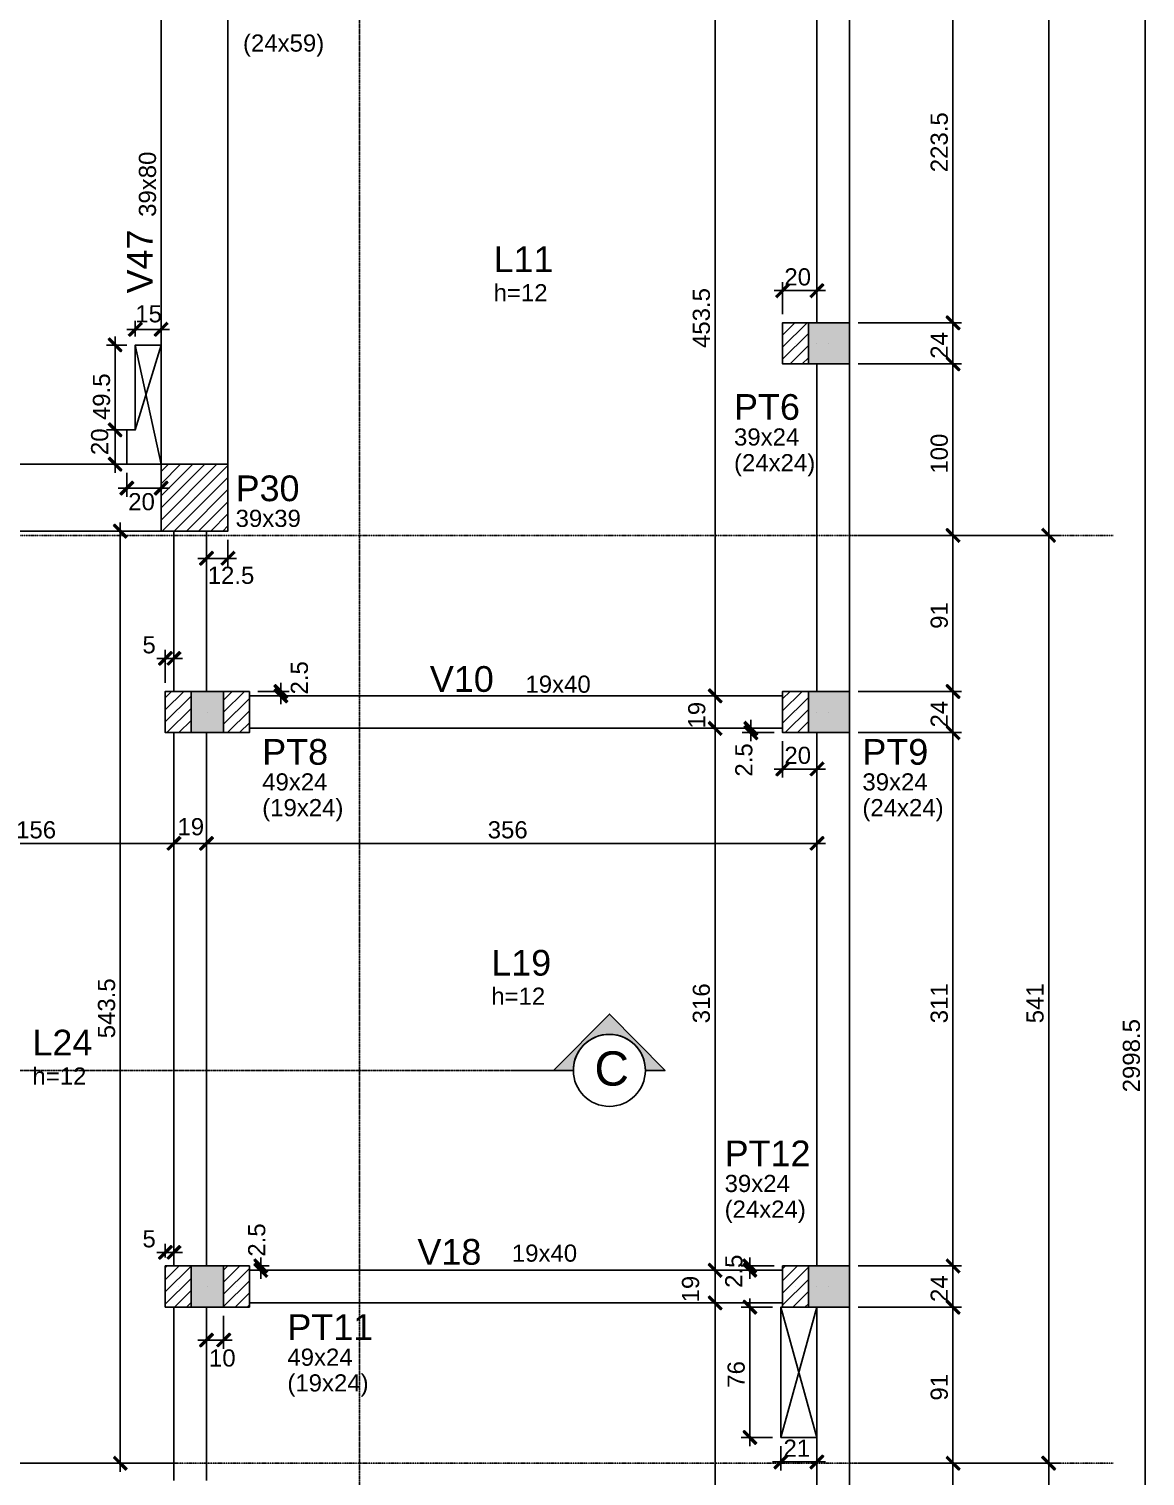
# Model space of a CAD drawing. Extents: x -1789 to 4156, y -3064 to 1391.
# Drawn here: x 669 to 1320, y -839 to 5 of the extents above; entities that cross this region are included whole.
import ezdxf

# ---------------------------------------------------------------- set-up
doc = ezdxf.new("R2010")
doc.units = 0
doc.linetypes.add('ESTILO_TQS_0003', pattern=[0.92, 0.3, -0.15, 0.02, -0.15, 0.3])
doc.linetypes.add('ESTILO_TQS_0004', pattern=[1.09, 0.3, -0.15, 0.02, -0.15, 0.02, -0.15, 0.3])
for name, color, linetype in [('1', 1, 'CONTINUOUS'), ('2', 2, 'CONTINUOUS'), ('3', 3, 'CONTINUOUS'), ('37', 8, 'CONTINUOUS'), ('4', 4, 'CONTINUOUS'), ('5', 5, 'CONTINUOUS'), ('8', 8, 'CONTINUOUS')]:
    doc.layers.add(name, color=color, linetype=linetype)
doc.styles.add('TQS_ARIAL', font='arial.ttf')

msp = doc.modelspace()

# ---------------------------------------------------------------- linework, layer by layer
at = {"layer": '1', "linetype": 'Continuous'}
for p, q in [((1264.17045, -295.2196), (1264.17045, 918.2804)), ((1320.33215, -2090.2197), (1320.33215, 918.2804)), ((1069.5608, 74.7805), (1069.5608, -388.7196)), ((1208.2869, 62.2805), (1208.2869, -171.2195)), ((1109.0036, -161.2195), (1109.0036, -142.48)), ((1129.0036, -161.2195), (1129.0036, -142.48)), ((1134.0036, -147.48), (1104.0036, -147.48)), ((731.5036, -174.217), (731.5036, -165.1282)), ((746.5036, -175.2195), (746.5036, -165.1282)), ((1153.0036, -166.2195), (1213.2869, -166.2195)), ((1153.0036, -166.2195), (1213.2869, -166.2195)), ((1208.2869, -161.2195), (1208.2869, -195.2195)), ((719.74135, -233.7196), (719.74135, -174.217)), ((726.5036, -170.1282), (751.5036, -170.1282)), ((726.5036, -179.217), (714.74135, -179.217)), ((731.5036, -228.7196), (746.5036, -179.217)), ((731.5036, -179.217), (746.5036, -248.7196)), ((1116.5036, -178.2195), (1116.5036, -178.2195)), ((1128.5036, -178.2195), (1128.5036, -178.2195)), ((1136.0036, -178.2195), (1136.0036, -178.2195)), ((1208.2869, -185.2195), (1208.2869, -295.2196)), ((1153.0036, -190.2195), (1213.2869, -190.2195)), ((1153.0036, -190.2195), (1213.2869, -190.2195)), ((719.74135, -253.7196), (719.74135, -223.7196)), ((721.5036, -228.7196), (714.74135, -228.7196)), ((726.5036, -228.7196), (714.74135, -228.7196)), ((721.5036, -248.7196), (714.74135, -248.7196)), ((726.5036, -253.7196), (726.5036, -267.73835)), ((746.5036, -253.7196), (746.5036, -267.73835)), ((721.5036, -262.73835), (751.5036, -262.73835)), ((766.0036, -268.2196), (766.0036, -268.2196)), ((722.7019, -282.7196), (722.7019, -836.2197)), ((1208.2869, -285.2196), (1208.2869, -386.2195)), ((1264.17045, -836.2196), (1264.17045, -285.2196)), ((708.66125, -287.7196), (727.7019, -287.7196)), ((773.0036, -292.7196), (773.0036, -308.6359)), ((785.5036, -292.7196), (785.5036, -308.6359)), ((1153.0036, -290.2196), (1213.2869, -290.2196)), ((1153.0036, -290.2196), (1213.2869, -290.2196)), ((1153.0036, -290.2196), (1269.17045, -290.2196)), ((1210.74525, -290.2196), (1269.17045, -290.2196)), ((768.0036, -303.6359), (790.5036, -303.6359)), ((744.0036, -361.9949), (759.0036, -361.9949)), ((749.0036, -376.2195), (749.0036, -356.9949)), ((754.0036, -376.2195), (754.0036, -356.9949)), ((816.30055, -376.2195), (816.30055, -388.7196)), ((1069.5608, -378.7196), (1069.5608, -407.7196)), ((1208.2869, -376.2195), (1208.2869, -410.2195)), ((803.0036, -381.2195), (821.30055, -381.2195)), ((803.0036, -383.7196), (821.30055, -383.7196)), ((1153.0036, -381.2195), (1213.2869, -381.2195)), ((1153.0036, -381.2195), (1213.2869, -381.2195)), ((756.5036, -393.2195), (756.5036, -393.2195)), ((773.5036, -393.2195), (773.5036, -393.2195)), ((773.5036, -393.2195), (773.5036, -393.2195)), ((773.5036, -393.2195), (773.5036, -393.2195)), ((790.5036, -393.2195), (790.5036, -393.2195)), ((1116.5036, -393.2195), (1116.5036, -393.2195)), ((1128.5036, -393.2195), (1128.5036, -393.2195)), ((1136.0036, -393.2195), (1136.0036, -393.2195)), ((1069.5608, -397.7196), (1069.5608, -723.7196)), ((1104.0036, -402.7196), (1085.38475, -402.7196)), ((1090.38475, -397.7196), (1090.38475, -410.2195)), ((1208.2869, -400.2195), (1208.2869, -721.2195)), ((1104.0036, -405.2195), (1085.38475, -405.2195)), ((1109.0036, -410.2195), (1109.0036, -431.4675)), ((1129.0036, -410.2195), (1129.0036, -431.4675)), ((1153.0036, -405.2195), (1213.2869, -405.2195)), ((1153.0036, -405.2195), (1213.2869, -405.2195)), ((1104.0036, -426.4675), (1134.0036, -426.4675)), ((593.0036, -469.88065), (759.0036, -469.88065)), ((749.0036, -469.88065), (778.0036, -469.88065)), ((754.0036, -470.47295), (754.0036, -464.88065)), ((754.0036, -468.2804), (754.0036, -464.88065)), ((768.0036, -469.88065), (1134.0036, -469.88065)), ((773.0036, -467.3836), (773.0036, -464.88065)), ((773.0036, -469.16425), (773.0036, -464.88065)), ((1129.0036, -470.72015), (1129.0036, -464.88065)), ((744.0036, -708.3714), (759.0036, -708.3714)), ((749.0036, -711.2195), (749.0036, -703.3714)), ((754.0036, -711.2195), (754.0036, -703.3714)), ((803.0036, -716.2195), (809.62175, -716.2195)), ((804.62175, -711.2195), (804.62175, -723.7196)), ((1069.5608, -713.7196), (1069.5608, -742.7196)), ((1104.0036, -716.2195), (1084.8656, -716.2195)), ((1089.8656, -723.7196), (1089.8656, -711.2195)), ((1153.0036, -716.2195), (1213.2869, -716.2195)), ((1153.0036, -716.2195), (1213.2869, -716.2195)), ((1208.2869, -711.2195), (1208.2869, -745.2195)), ((803.0036, -718.7196), (809.62175, -718.7196)), ((1104.0036, -718.7196), (1084.8656, -718.7196)), ((756.5036, -728.2195), (756.5036, -728.2195)), ((773.5036, -728.2195), (773.5036, -728.2195)), ((773.5036, -728.2195), (773.5036, -728.2195)), ((773.5036, -728.2195), (773.5036, -728.2195)), ((790.5036, -728.2195), (790.5036, -728.2195)), ((1069.5608, -732.7196), (1069.5608, -1496.2196)), ((1116.5036, -728.2195), (1116.5036, -728.2195)), ((1128.5036, -728.2195), (1128.5036, -728.2195)), ((1136.0036, -728.2195), (1136.0036, -728.2195)), ((1103.0036, -740.2195), (1084.8656, -740.2195)), ((1089.8656, -735.2195), (1089.8656, -821.2195)), ((1129.0036, -740.2195), (1108.0036, -816.2195)), ((1108.0036, -740.2195), (1129.0036, -816.2195)), ((1153.0036, -740.2195), (1213.2869, -740.2195)), ((1153.0036, -740.2195), (1213.2869, -740.2195)), ((1208.2869, -735.2195), (1208.2869, -836.2196)), ((773.0036, -745.2195), (773.0036, -764.4557)), ((783.0036, -745.2195), (783.0036, -764.4557)), ((768.0036, -759.4557), (788.0036, -759.4557)), ((1103.0036, -816.2195), (1084.8656, -816.2195)), ((1108.0036, -821.2195), (1108.0036, -835.46245)), ((1129.0036, -821.2195), (1129.0036, -835.46245)), ((1208.2869, -826.2196), (1208.2869, -936.2195)), ((1264.17045, -2090.2197), (1264.17045, -826.2196)), ((681.0036, -831.2197), (727.7019, -831.2197)), ((1134.0036, -830.46245), (1103.0036, -830.46245)), ((1153.0036, -831.2196), (1213.2869, -831.2196)), ((1153.0036, -831.2196), (1213.2869, -831.2196)), ((1153.0036, -831.2196), (1269.17045, -831.2196)), ((1153.0036, -831.2196), (1269.17045, -831.2196))]:
    msp.add_line(p, q, dxfattribs=at)
for points in [[(1112.09775, -143.50195), (1104.95245, -150.64725), (1105.83635, -151.5311), (1112.98165, -144.38585), (1112.09775, -143.50195)], [(1132.09775, -143.50195), (1124.95245, -150.64725), (1125.83635, -151.5311), (1132.98165, -144.38585), (1132.09775, -143.50195)], [(728.40945, -174.1062), (735.55475, -166.96095), (734.67085, -166.07705), (727.52555, -173.2223), (728.40945, -174.1062)], [(743.40945, -174.1062), (750.55475, -166.96095), (749.67085, -166.07705), (742.52555, -173.2223), (743.40945, -174.1062)], [(1204.30885, -163.1254), (1211.45415, -170.27065), (1212.338, -169.38675), (1205.19275, -162.2415), (1204.30885, -163.1254)], [(1204.30885, -163.1254), (1211.45415, -170.27065), (1212.338, -169.38675), (1205.19275, -162.2415), (1204.30885, -163.1254)], [(723.7194, -182.31115), (716.5741, -175.1659), (715.69025, -176.0498), (722.8355, -183.19505), (723.7194, -182.31115)], [(1204.30885, -187.1254), (1211.45415, -194.27065), (1212.338, -193.38675), (1205.19275, -186.2415), (1204.30885, -187.1254)], [(1204.30885, -187.1254), (1211.45415, -194.27065), (1212.338, -193.38675), (1205.19275, -186.2415), (1204.30885, -187.1254)], [(723.7194, -231.81375), (716.5741, -224.66845), (715.69025, -225.55235), (722.8355, -232.69765), (723.7194, -231.81375)], [(723.7194, -231.81375), (716.5741, -224.66845), (715.69025, -225.55235), (722.8355, -232.69765), (723.7194, -231.81375)], [(723.7194, -251.81375), (716.5741, -244.66845), (715.69025, -245.55235), (722.8355, -252.69765), (723.7194, -251.81375)], [(723.40945, -266.71635), (730.55475, -259.5711), (729.67085, -258.6872), (722.52555, -265.8325), (723.40945, -266.71635)], [(743.40945, -266.71635), (750.55475, -259.5711), (749.67085, -258.6872), (742.52555, -265.8325), (743.40945, -266.71635)], [(718.72385, -284.62545), (725.86915, -291.77075), (726.753, -290.88685), (719.60775, -283.74155), (718.72385, -284.62545)], [(1204.30885, -287.12545), (1211.45415, -294.27075), (1212.338, -293.38685), (1205.19275, -286.24155), (1204.30885, -287.12545)], [(1204.30885, -287.12545), (1211.45415, -294.27075), (1212.338, -293.38685), (1205.19275, -286.24155), (1204.30885, -287.12545)], [(1268.1485, -293.31375), (1261.0032, -286.16845), (1260.1193, -287.05235), (1267.2646, -294.19765), (1268.1485, -293.31375)], [(1268.1485, -293.31375), (1261.0032, -286.16845), (1260.1193, -287.05235), (1267.2646, -294.19765), (1268.1485, -293.31375)], [(769.90945, -307.61395), (777.05475, -300.46865), (776.17085, -299.5848), (769.02555, -306.73005), (769.90945, -307.61395)], [(782.40945, -307.61395), (789.55475, -300.46865), (788.67085, -299.5848), (781.52555, -306.73005), (782.40945, -307.61395)], [(745.90945, -365.97295), (753.05475, -358.82765), (752.17085, -357.9438), (745.02555, -365.08905), (745.90945, -365.97295)], [(750.90945, -365.97295), (758.05475, -358.82765), (757.17085, -357.9438), (750.02555, -365.08905), (750.90945, -365.97295)], [(812.32255, -378.1254), (819.4678, -385.27065), (820.3517, -384.38675), (813.2064, -377.2415), (812.32255, -378.1254)], [(1204.30885, -378.1254), (1211.45415, -385.27065), (1212.338, -384.38675), (1205.19275, -377.2415), (1204.30885, -378.1254)], [(1204.30885, -378.1254), (1211.45415, -385.27065), (1212.338, -384.38675), (1205.19275, -377.2415), (1204.30885, -378.1254)], [(812.32255, -380.62545), (819.4678, -387.77075), (820.3517, -386.88685), (813.2064, -379.74155), (812.32255, -380.62545)], [(1065.58275, -380.62545), (1072.72805, -387.77075), (1073.61195, -386.88685), (1066.46665, -379.74155), (1065.58275, -380.62545)], [(1065.58275, -380.62545), (1072.72805, -387.77075), (1073.61195, -386.88685), (1066.46665, -379.74155), (1065.58275, -380.62545)], [(1065.58275, -399.62545), (1072.72805, -406.77075), (1073.61195, -405.88685), (1066.46665, -398.74155), (1065.58275, -399.62545)], [(1065.58275, -399.62545), (1072.72805, -406.77075), (1073.61195, -405.88685), (1066.46665, -398.74155), (1065.58275, -399.62545)], [(1086.40675, -399.62545), (1093.552, -406.77075), (1094.4359, -405.88685), (1087.2906, -398.74155), (1086.40675, -399.62545)], [(1086.40675, -402.1254), (1093.552, -409.27065), (1094.4359, -408.38675), (1087.2906, -401.2415), (1086.40675, -402.1254)], [(1204.30885, -402.1254), (1211.45415, -409.27065), (1212.338, -408.38675), (1205.19275, -401.2415), (1204.30885, -402.1254)], [(1204.30885, -402.1254), (1211.45415, -409.27065), (1212.338, -408.38675), (1205.19275, -401.2415), (1204.30885, -402.1254)], [(1105.90945, -430.4455), (1113.05475, -423.30025), (1112.17085, -422.41635), (1105.02555, -429.56165), (1105.90945, -430.4455)], [(1125.90945, -430.4455), (1133.05475, -423.30025), (1132.17085, -422.41635), (1125.02555, -429.56165), (1125.90945, -430.4455)], [(750.90945, -473.85865), (758.05475, -466.7134), (757.17085, -465.8295), (750.02555, -472.9748), (750.90945, -473.85865)], [(750.90945, -473.85865), (758.05475, -466.7134), (757.17085, -465.8295), (750.02555, -472.9748), (750.90945, -473.85865)], [(769.90945, -473.85865), (777.05475, -466.7134), (776.17085, -465.8295), (769.02555, -472.9748), (769.90945, -473.85865)], [(769.90945, -473.85865), (777.05475, -466.7134), (776.17085, -465.8295), (769.02555, -472.9748), (769.90945, -473.85865)], [(1125.90945, -473.85865), (1133.05475, -466.7134), (1132.17085, -465.8295), (1125.02555, -472.9748), (1125.90945, -473.85865)], [(975.4096, -602.15475), (1007.94105, -569.352), (1040.4725, -602.15475), (1028.9397, -602.15475), (1028.8767, -600.52935), (1028.65345, -598.69915), (1028.22825, -596.7351), (1027.60075, -594.77635), (1026.84425, -593.01075), (1025.8929, -591.26095), (1024.90885, -589.7839), (1023.73285, -588.3141), (1022.51475, -587.0368), (1020.6807, -585.4621), (1018.56565, -584.04225), (1016.9992, -583.21025), (1014.99445, -582.3761), (1012.7722, -581.71935), (1010.25845, -581.28435), (1008.14605, -581.1571), (1006.3862, -581.2137), (1003.95065, -581.5387), (1001.8888, -582.0472), (999.6394, -582.86675), (997.7044, -583.8202), (995.92885, -584.9312), (994.32265, -586.1709), (992.6828, -587.72805), (991.05175, -589.67695), (989.8133, -591.5562), (988.74835, -593.6351), (987.98865, -595.60905), (987.5081, -597.3134), (987.16685, -599.0927), (986.98035, -600.8926), (986.9424, -602.15475), (975.4096, -602.15475)], [(745.90945, -712.3494), (753.05475, -705.20415), (752.17085, -704.32025), (745.02555, -711.46555), (745.90945, -712.3494)], [(750.90945, -712.3494), (758.05475, -705.20415), (757.17085, -704.32025), (750.02555, -711.46555), (750.90945, -712.3494)], [(800.6437, -713.1254), (807.789, -720.27065), (808.67285, -719.38675), (801.5276, -712.2415), (800.6437, -713.1254)], [(800.6437, -715.62545), (807.789, -722.77075), (808.67285, -721.88685), (801.5276, -714.74155), (800.6437, -715.62545)], [(1065.58275, -715.62545), (1072.72805, -722.77075), (1073.61195, -721.88685), (1066.46665, -714.74155), (1065.58275, -715.62545)], [(1065.58275, -715.62545), (1072.72805, -722.77075), (1073.61195, -721.88685), (1066.46665, -714.74155), (1065.58275, -715.62545)], [(1093.8436, -719.31365), (1086.69835, -712.1684), (1085.81445, -713.05225), (1092.95975, -720.19755), (1093.8436, -719.31365)], [(1093.8436, -721.81375), (1086.69835, -714.66845), (1085.81445, -715.55235), (1092.95975, -722.69765), (1093.8436, -721.81375)], [(1204.30885, -713.1254), (1211.45415, -720.27065), (1212.338, -719.38675), (1205.19275, -712.2415), (1204.30885, -713.1254)], [(1204.30885, -713.1254), (1211.45415, -720.27065), (1212.338, -719.38675), (1205.19275, -712.2415), (1204.30885, -713.1254)], [(1065.58275, -734.62545), (1072.72805, -741.77075), (1073.61195, -740.88685), (1066.46665, -733.74155), (1065.58275, -734.62545)], [(1065.58275, -734.62545), (1072.72805, -741.77075), (1073.61195, -740.88685), (1066.46665, -733.74155), (1065.58275, -734.62545)], [(1085.88755, -737.1254), (1093.03285, -744.27065), (1093.9167, -743.38675), (1086.77145, -736.2415), (1085.88755, -737.1254)], [(1204.30885, -737.1254), (1211.45415, -744.27065), (1212.338, -743.38675), (1205.19275, -736.2415), (1204.30885, -737.1254)], [(1204.30885, -737.1254), (1211.45415, -744.27065), (1212.338, -743.38675), (1205.19275, -736.2415), (1204.30885, -737.1254)], [(769.90945, -763.4337), (777.05475, -756.28845), (776.17085, -755.40455), (769.02555, -762.54985), (769.90945, -763.4337)], [(779.90945, -763.4337), (787.05475, -756.28845), (786.17085, -755.40455), (779.02555, -762.54985), (779.90945, -763.4337)], [(1085.88755, -813.1254), (1093.03285, -820.27065), (1093.9167, -819.38675), (1086.77145, -812.2415), (1085.88755, -813.1254)], [(1111.09775, -826.4844), (1103.95245, -833.6297), (1104.83635, -834.5136), (1111.98165, -827.3683), (1111.09775, -826.4844)], [(1132.09775, -826.4844), (1124.95245, -833.6297), (1125.83635, -834.5136), (1132.98165, -827.3683), (1132.09775, -826.4844)], [(718.72385, -828.12555), (725.86915, -835.2708), (726.753, -834.38695), (719.60775, -827.24165), (718.72385, -828.12555)], [(1204.30885, -828.12545), (1211.45415, -835.27075), (1212.338, -834.38685), (1205.19275, -827.24155), (1204.30885, -828.12545)], [(1204.30885, -828.12545), (1211.45415, -835.27075), (1212.338, -834.38685), (1205.19275, -827.24155), (1204.30885, -828.12545)], [(1268.1485, -834.31375), (1261.0032, -827.16845), (1260.1193, -828.05235), (1267.2646, -835.19765), (1268.1485, -834.31375)], [(1268.1485, -834.31375), (1261.0032, -827.16845), (1260.1193, -828.05235), (1267.2646, -835.19765), (1268.1485, -834.31375)]]:
    msp.add_lwpolyline(points, dxfattribs=at)
for points in [[(1112.09775, -143.50195), (1104.95245, -150.64725), (1105.83635, -151.5311)], [(1112.09775, -143.50195), (1105.83635, -151.5311), (1112.98165, -144.38585)], [(1112.09775, -143.50195), (1112.98165, -144.38585), (1112.09775, -143.50195)], [(1132.09775, -143.50195), (1124.95245, -150.64725), (1125.83635, -151.5311)], [(1132.09775, -143.50195), (1125.83635, -151.5311), (1132.98165, -144.38585)], [(1132.09775, -143.50195), (1132.98165, -144.38585), (1132.09775, -143.50195)], [(728.40945, -174.1062), (734.67085, -166.07705), (727.52555, -173.2223)], [(728.40945, -174.1062), (735.55475, -166.96095), (734.67085, -166.07705)], [(743.40945, -174.1062), (749.67085, -166.07705), (742.52555, -173.2223)], [(743.40945, -174.1062), (750.55475, -166.96095), (749.67085, -166.07705)], [(1204.30885, -163.1254), (1212.338, -169.38675), (1205.19275, -162.2415)], [(1204.30885, -163.1254), (1205.19275, -162.2415), (1204.30885, -163.1254)], [(1204.30885, -163.1254), (1212.338, -169.38675), (1205.19275, -162.2415)], [(1204.30885, -163.1254), (1205.19275, -162.2415), (1204.30885, -163.1254)], [(1204.30885, -163.1254), (1211.45415, -170.27065), (1212.338, -169.38675)], [(1204.30885, -163.1254), (1211.45415, -170.27065), (1212.338, -169.38675)], [(723.7194, -182.31115), (716.5741, -175.1659), (715.69025, -176.0498)], [(723.7194, -182.31115), (715.69025, -176.0498), (722.8355, -183.19505)], [(728.40945, -174.1062), (727.52555, -173.2223), (728.40945, -174.1062)], [(743.40945, -174.1062), (742.52555, -173.2223), (743.40945, -174.1062)], [(723.7194, -182.31115), (722.8355, -183.19505), (723.7194, -182.31115)], [(1204.30885, -187.1254), (1212.338, -193.38675), (1205.19275, -186.2415)], [(1204.30885, -187.1254), (1205.19275, -186.2415), (1204.30885, -187.1254)], [(1204.30885, -187.1254), (1212.338, -193.38675), (1205.19275, -186.2415)], [(1204.30885, -187.1254), (1205.19275, -186.2415), (1204.30885, -187.1254)], [(1204.30885, -187.1254), (1211.45415, -194.27065), (1212.338, -193.38675)], [(1204.30885, -187.1254), (1211.45415, -194.27065), (1212.338, -193.38675)], [(723.7194, -231.81375), (716.5741, -224.66845), (715.69025, -225.55235)], [(723.7194, -231.81375), (716.5741, -224.66845), (715.69025, -225.55235)], [(723.7194, -231.81375), (715.69025, -225.55235), (722.8355, -232.69765)], [(723.7194, -231.81375), (715.69025, -225.55235), (722.8355, -232.69765)], [(723.7194, -231.81375), (722.8355, -232.69765), (723.7194, -231.81375)], [(723.7194, -231.81375), (722.8355, -232.69765), (723.7194, -231.81375)], [(723.7194, -251.81375), (716.5741, -244.66845), (715.69025, -245.55235)], [(723.7194, -251.81375), (715.69025, -245.55235), (722.8355, -252.69765)], [(723.7194, -251.81375), (722.8355, -252.69765), (723.7194, -251.81375)], [(723.40945, -266.71635), (729.67085, -258.6872), (722.52555, -265.8325)], [(723.40945, -266.71635), (730.55475, -259.5711), (729.67085, -258.6872)], [(743.40945, -266.71635), (749.67085, -258.6872), (742.52555, -265.8325)], [(743.40945, -266.71635), (750.55475, -259.5711), (749.67085, -258.6872)], [(723.40945, -266.71635), (722.52555, -265.8325), (723.40945, -266.71635)], [(743.40945, -266.71635), (742.52555, -265.8325), (743.40945, -266.71635)], [(718.72385, -284.62545), (726.753, -290.88685), (719.60775, -283.74155)], [(718.72385, -284.62545), (719.60775, -283.74155), (718.72385, -284.62545)], [(718.72385, -284.62545), (725.86915, -291.77075), (726.753, -290.88685)], [(1204.30885, -287.12545), (1212.338, -293.38685), (1205.19275, -286.24155)], [(1204.30885, -287.12545), (1205.19275, -286.24155), (1204.30885, -287.12545)], [(1204.30885, -287.12545), (1212.338, -293.38685), (1205.19275, -286.24155)], [(1204.30885, -287.12545), (1205.19275, -286.24155), (1204.30885, -287.12545)], [(1268.1485, -293.31375), (1261.0032, -286.16845), (1260.1193, -287.05235)], [(1268.1485, -293.31375), (1261.0032, -286.16845), (1260.1193, -287.05235)], [(1204.30885, -287.12545), (1211.45415, -294.27075), (1212.338, -293.38685)], [(1204.30885, -287.12545), (1211.45415, -294.27075), (1212.338, -293.38685)], [(1268.1485, -293.31375), (1260.1193, -287.05235), (1267.2646, -294.19765)], [(1268.1485, -293.31375), (1260.1193, -287.05235), (1267.2646, -294.19765)], [(1268.1485, -293.31375), (1267.2646, -294.19765), (1268.1485, -293.31375)], [(1268.1485, -293.31375), (1267.2646, -294.19765), (1268.1485, -293.31375)], [(769.90945, -307.61395), (776.17085, -299.5848), (769.02555, -306.73005)], [(769.90945, -307.61395), (777.05475, -300.46865), (776.17085, -299.5848)], [(782.40945, -307.61395), (788.67085, -299.5848), (781.52555, -306.73005)], [(782.40945, -307.61395), (789.55475, -300.46865), (788.67085, -299.5848)], [(769.90945, -307.61395), (769.02555, -306.73005), (769.90945, -307.61395)], [(782.40945, -307.61395), (781.52555, -306.73005), (782.40945, -307.61395)], [(745.90945, -365.97295), (752.17085, -357.9438), (745.02555, -365.08905)], [(745.90945, -365.97295), (753.05475, -358.82765), (752.17085, -357.9438)], [(750.90945, -365.97295), (757.17085, -357.9438), (750.02555, -365.08905)], [(750.90945, -365.97295), (758.05475, -358.82765), (757.17085, -357.9438)], [(745.90945, -365.97295), (745.02555, -365.08905), (745.90945, -365.97295)], [(750.90945, -365.97295), (750.02555, -365.08905), (750.90945, -365.97295)], [(812.32255, -378.1254), (820.3517, -384.38675), (813.2064, -377.2415)], [(812.32255, -378.1254), (813.2064, -377.2415), (812.32255, -378.1254)], [(812.32255, -378.1254), (819.4678, -385.27065), (820.3517, -384.38675)], [(1204.30885, -378.1254), (1212.338, -384.38675), (1205.19275, -377.2415)], [(1204.30885, -378.1254), (1205.19275, -377.2415), (1204.30885, -378.1254)], [(1204.30885, -378.1254), (1212.338, -384.38675), (1205.19275, -377.2415)], [(1204.30885, -378.1254), (1205.19275, -377.2415), (1204.30885, -378.1254)], [(1204.30885, -378.1254), (1211.45415, -385.27065), (1212.338, -384.38675)], [(1204.30885, -378.1254), (1211.45415, -385.27065), (1212.338, -384.38675)], [(812.32255, -380.62545), (820.3517, -386.88685), (813.2064, -379.74155)], [(812.32255, -380.62545), (813.2064, -379.74155), (812.32255, -380.62545)], [(812.32255, -380.62545), (819.4678, -387.77075), (820.3517, -386.88685)], [(1065.58275, -380.62545), (1073.61195, -386.88685), (1066.46665, -379.74155)], [(1065.58275, -380.62545), (1066.46665, -379.74155), (1065.58275, -380.62545)], [(1065.58275, -380.62545), (1073.61195, -386.88685), (1066.46665, -379.74155)], [(1065.58275, -380.62545), (1066.46665, -379.74155), (1065.58275, -380.62545)], [(1065.58275, -380.62545), (1072.72805, -387.77075), (1073.61195, -386.88685)], [(1065.58275, -380.62545), (1072.72805, -387.77075), (1073.61195, -386.88685)], [(1065.58275, -399.62545), (1073.61195, -405.88685), (1066.46665, -398.74155)], [(1065.58275, -399.62545), (1066.46665, -398.74155), (1065.58275, -399.62545)], [(1065.58275, -399.62545), (1073.61195, -405.88685), (1066.46665, -398.74155)], [(1065.58275, -399.62545), (1066.46665, -398.74155), (1065.58275, -399.62545)], [(1065.58275, -399.62545), (1072.72805, -406.77075), (1073.61195, -405.88685)], [(1065.58275, -399.62545), (1072.72805, -406.77075), (1073.61195, -405.88685)], [(1086.40675, -399.62545), (1094.4359, -405.88685), (1087.2906, -398.74155)], [(1086.40675, -399.62545), (1087.2906, -398.74155), (1086.40675, -399.62545)], [(1086.40675, -399.62545), (1093.552, -406.77075), (1094.4359, -405.88685)], [(1086.40675, -402.1254), (1094.4359, -408.38675), (1087.2906, -401.2415)], [(1086.40675, -402.1254), (1087.2906, -401.2415), (1086.40675, -402.1254)], [(1086.40675, -402.1254), (1093.552, -409.27065), (1094.4359, -408.38675)], [(1204.30885, -402.1254), (1212.338, -408.38675), (1205.19275, -401.2415)], [(1204.30885, -402.1254), (1205.19275, -401.2415), (1204.30885, -402.1254)], [(1204.30885, -402.1254), (1212.338, -408.38675), (1205.19275, -401.2415)], [(1204.30885, -402.1254), (1205.19275, -401.2415), (1204.30885, -402.1254)], [(1204.30885, -402.1254), (1211.45415, -409.27065), (1212.338, -408.38675)], [(1204.30885, -402.1254), (1211.45415, -409.27065), (1212.338, -408.38675)], [(1105.90945, -430.4455), (1112.17085, -422.41635), (1105.02555, -429.56165)], [(1105.90945, -430.4455), (1105.02555, -429.56165), (1105.90945, -430.4455)], [(1105.90945, -430.4455), (1113.05475, -423.30025), (1112.17085, -422.41635)], [(1125.90945, -430.4455), (1132.17085, -422.41635), (1125.02555, -429.56165)], [(1125.90945, -430.4455), (1125.02555, -429.56165), (1125.90945, -430.4455)], [(1125.90945, -430.4455), (1133.05475, -423.30025), (1132.17085, -422.41635)], [(750.90945, -473.85865), (757.17085, -465.8295), (750.02555, -472.9748)], [(750.90945, -473.85865), (757.17085, -465.8295), (750.02555, -472.9748)], [(750.90945, -473.85865), (758.05475, -466.7134), (757.17085, -465.8295)], [(750.90945, -473.85865), (758.05475, -466.7134), (757.17085, -465.8295)], [(769.90945, -473.85865), (776.17085, -465.8295), (769.02555, -472.9748)], [(769.90945, -473.85865), (776.17085, -465.8295), (769.02555, -472.9748)], [(769.90945, -473.85865), (777.05475, -466.7134), (776.17085, -465.8295)], [(769.90945, -473.85865), (777.05475, -466.7134), (776.17085, -465.8295)], [(1125.90945, -473.85865), (1132.17085, -465.8295), (1125.02555, -472.9748)], [(1125.90945, -473.85865), (1133.05475, -466.7134), (1132.17085, -465.8295)], [(750.90945, -473.85865), (750.02555, -472.9748), (750.90945, -473.85865)], [(750.90945, -473.85865), (750.02555, -472.9748), (750.90945, -473.85865)], [(769.90945, -473.85865), (769.02555, -472.9748), (769.90945, -473.85865)], [(769.90945, -473.85865), (769.02555, -472.9748), (769.90945, -473.85865)], [(1125.90945, -473.85865), (1125.02555, -472.9748), (1125.90945, -473.85865)], [(1007.94105, -569.352), (991.05175, -589.67695), (975.4096, -602.15475)], [(1007.94105, -569.352), (992.6828, -587.72805), (991.05175, -589.67695)], [(1007.94105, -569.352), (994.32265, -586.1709), (992.6828, -587.72805)], [(1007.94105, -569.352), (995.92885, -584.9312), (994.32265, -586.1709)], [(1007.94105, -569.352), (997.7044, -583.8202), (995.92885, -584.9312)], [(1007.94105, -569.352), (999.6394, -582.86675), (997.7044, -583.8202)], [(1007.94105, -569.352), (1001.8888, -582.0472), (999.6394, -582.86675)], [(1007.94105, -569.352), (1003.95065, -581.5387), (1001.8888, -582.0472)], [(1007.94105, -569.352), (1006.3862, -581.2137), (1003.95065, -581.5387)], [(1007.94105, -569.352), (1008.14605, -581.1571), (1006.3862, -581.2137)], [(1040.4725, -602.15475), (1020.6807, -585.4621), (1007.94105, -569.352)], [(1007.94105, -569.352), (1020.6807, -585.4621), (1018.56565, -584.04225)], [(1007.94105, -569.352), (1018.56565, -584.04225), (1016.9992, -583.21025)], [(1007.94105, -569.352), (1016.9992, -583.21025), (1014.99445, -582.3761)], [(1007.94105, -569.352), (1014.99445, -582.3761), (1012.7722, -581.71935)], [(1007.94105, -569.352), (1012.7722, -581.71935), (1010.25845, -581.28435)], [(1007.94105, -569.352), (1010.25845, -581.28435), (1008.14605, -581.1571)], [(975.4096, -602.15475), (991.05175, -589.67695), (989.8133, -591.5562)], [(1040.4725, -602.15475), (1022.51475, -587.0368), (1020.6807, -585.4621)], [(1040.4725, -602.15475), (1023.73285, -588.3141), (1022.51475, -587.0368)], [(1040.4725, -602.15475), (1024.90885, -589.7839), (1023.73285, -588.3141)], [(1040.4725, -602.15475), (1025.8929, -591.26095), (1024.90885, -589.7839)], [(975.4096, -602.15475), (989.8133, -591.5562), (988.74835, -593.6351)], [(975.4096, -602.15475), (988.74835, -593.6351), (987.98865, -595.60905)], [(975.4096, -602.15475), (987.98865, -595.60905), (987.5081, -597.3134)], [(975.4096, -602.15475), (987.5081, -597.3134), (987.16685, -599.0927)], [(975.4096, -602.15475), (987.16685, -599.0927), (986.98035, -600.8926)], [(1040.4725, -602.15475), (1026.84425, -593.01075), (1025.8929, -591.26095)], [(1040.4725, -602.15475), (1027.60075, -594.77635), (1026.84425, -593.01075)], [(1040.4725, -602.15475), (1028.22825, -596.7351), (1027.60075, -594.77635)], [(1040.4725, -602.15475), (1028.65345, -598.69915), (1028.22825, -596.7351)], [(1040.4725, -602.15475), (1028.8767, -600.52935), (1028.65345, -598.69915)], [(975.4096, -602.15475), (986.98035, -600.8926), (986.9424, -602.15475)], [(1040.4725, -602.15475), (1028.9397, -602.15475), (1028.8767, -600.52935)], [(745.90945, -712.3494), (752.17085, -704.32025), (745.02555, -711.46555)], [(745.90945, -712.3494), (753.05475, -705.20415), (752.17085, -704.32025)], [(750.90945, -712.3494), (757.17085, -704.32025), (750.02555, -711.46555)], [(750.90945, -712.3494), (758.05475, -705.20415), (757.17085, -704.32025)], [(745.90945, -712.3494), (745.02555, -711.46555), (745.90945, -712.3494)], [(750.90945, -712.3494), (750.02555, -711.46555), (750.90945, -712.3494)], [(800.6437, -713.1254), (808.67285, -719.38675), (801.5276, -712.2415)], [(800.6437, -713.1254), (801.5276, -712.2415), (800.6437, -713.1254)], [(800.6437, -713.1254), (807.789, -720.27065), (808.67285, -719.38675)], [(800.6437, -715.62545), (808.67285, -721.88685), (801.5276, -714.74155)], [(800.6437, -715.62545), (801.5276, -714.74155), (800.6437, -715.62545)], [(800.6437, -715.62545), (807.789, -722.77075), (808.67285, -721.88685)], [(1065.58275, -715.62545), (1073.61195, -721.88685), (1066.46665, -714.74155)], [(1065.58275, -715.62545), (1066.46665, -714.74155), (1065.58275, -715.62545)], [(1065.58275, -715.62545), (1073.61195, -721.88685), (1066.46665, -714.74155)], [(1065.58275, -715.62545), (1066.46665, -714.74155), (1065.58275, -715.62545)], [(1065.58275, -715.62545), (1072.72805, -722.77075), (1073.61195, -721.88685)], [(1065.58275, -715.62545), (1072.72805, -722.77075), (1073.61195, -721.88685)], [(1093.8436, -719.31365), (1086.69835, -712.1684), (1085.81445, -713.05225)], [(1093.8436, -719.31365), (1085.81445, -713.05225), (1092.95975, -720.19755)], [(1093.8436, -721.81375), (1086.69835, -714.66845), (1085.81445, -715.55235)], [(1093.8436, -721.81375), (1085.81445, -715.55235), (1092.95975, -722.69765)], [(1204.30885, -713.1254), (1212.338, -719.38675), (1205.19275, -712.2415)], [(1204.30885, -713.1254), (1205.19275, -712.2415), (1204.30885, -713.1254)], [(1204.30885, -713.1254), (1212.338, -719.38675), (1205.19275, -712.2415)], [(1204.30885, -713.1254), (1205.19275, -712.2415), (1204.30885, -713.1254)], [(1204.30885, -713.1254), (1211.45415, -720.27065), (1212.338, -719.38675)], [(1204.30885, -713.1254), (1211.45415, -720.27065), (1212.338, -719.38675)], [(1093.8436, -719.31365), (1092.95975, -720.19755), (1093.8436, -719.31365)], [(1093.8436, -721.81375), (1092.95975, -722.69765), (1093.8436, -721.81375)], [(1065.58275, -734.62545), (1073.61195, -740.88685), (1066.46665, -733.74155)], [(1065.58275, -734.62545), (1066.46665, -733.74155), (1065.58275, -734.62545)], [(1065.58275, -734.62545), (1073.61195, -740.88685), (1066.46665, -733.74155)], [(1065.58275, -734.62545), (1066.46665, -733.74155), (1065.58275, -734.62545)], [(1065.58275, -734.62545), (1072.72805, -741.77075), (1073.61195, -740.88685)], [(1065.58275, -734.62545), (1072.72805, -741.77075), (1073.61195, -740.88685)], [(1085.88755, -737.1254), (1093.9167, -743.38675), (1086.77145, -736.2415)], [(1085.88755, -737.1254), (1086.77145, -736.2415), (1085.88755, -737.1254)], [(1085.88755, -737.1254), (1093.03285, -744.27065), (1093.9167, -743.38675)], [(1204.30885, -737.1254), (1212.338, -743.38675), (1205.19275, -736.2415)], [(1204.30885, -737.1254), (1205.19275, -736.2415), (1204.30885, -737.1254)], [(1204.30885, -737.1254), (1212.338, -743.38675), (1205.19275, -736.2415)], [(1204.30885, -737.1254), (1205.19275, -736.2415), (1204.30885, -737.1254)], [(1204.30885, -737.1254), (1211.45415, -744.27065), (1212.338, -743.38675)], [(1204.30885, -737.1254), (1211.45415, -744.27065), (1212.338, -743.38675)], [(769.90945, -763.4337), (776.17085, -755.40455), (769.02555, -762.54985)], [(769.90945, -763.4337), (777.05475, -756.28845), (776.17085, -755.40455)], [(779.90945, -763.4337), (786.17085, -755.40455), (779.02555, -762.54985)], [(779.90945, -763.4337), (787.05475, -756.28845), (786.17085, -755.40455)], [(769.90945, -763.4337), (769.02555, -762.54985), (769.90945, -763.4337)], [(779.90945, -763.4337), (779.02555, -762.54985), (779.90945, -763.4337)], [(1085.88755, -813.1254), (1093.9167, -819.38675), (1086.77145, -812.2415)], [(1085.88755, -813.1254), (1086.77145, -812.2415), (1085.88755, -813.1254)], [(1085.88755, -813.1254), (1093.03285, -820.27065), (1093.9167, -819.38675)], [(1111.09775, -826.4844), (1103.95245, -833.6297), (1104.83635, -834.5136)], [(1111.09775, -826.4844), (1104.83635, -834.5136), (1111.98165, -827.3683)], [(1111.09775, -826.4844), (1111.98165, -827.3683), (1111.09775, -826.4844)], [(1132.09775, -826.4844), (1124.95245, -833.6297), (1125.83635, -834.5136)], [(1132.09775, -826.4844), (1125.83635, -834.5136), (1132.98165, -827.3683)], [(1132.09775, -826.4844), (1132.98165, -827.3683), (1132.09775, -826.4844)], [(718.72385, -828.12555), (726.753, -834.38695), (719.60775, -827.24165)], [(718.72385, -828.12555), (719.60775, -827.24165), (718.72385, -828.12555)], [(718.72385, -828.12555), (725.86915, -835.2708), (726.753, -834.38695)], [(1204.30885, -828.12545), (1212.338, -834.38685), (1205.19275, -827.24155)], [(1204.30885, -828.12545), (1205.19275, -827.24155), (1204.30885, -828.12545)], [(1204.30885, -828.12545), (1212.338, -834.38685), (1205.19275, -827.24155)], [(1204.30885, -828.12545), (1205.19275, -827.24155), (1204.30885, -828.12545)], [(1204.30885, -828.12545), (1211.45415, -835.27075), (1212.338, -834.38685)], [(1204.30885, -828.12545), (1211.45415, -835.27075), (1212.338, -834.38685)], [(1268.1485, -834.31375), (1261.0032, -827.16845), (1260.1193, -828.05235)], [(1268.1485, -834.31375), (1261.0032, -827.16845), (1260.1193, -828.05235)], [(1268.1485, -834.31375), (1260.1193, -828.05235), (1267.2646, -835.19765)], [(1268.1485, -834.31375), (1260.1193, -828.05235), (1267.2646, -835.19765)], [(1268.1485, -834.31375), (1267.2646, -835.19765), (1268.1485, -834.31375)], [(1268.1485, -834.31375), (1267.2646, -835.19765), (1268.1485, -834.31375)]]:
    msp.add_solid(points, dxfattribs=at)
at = {"layer": '2', "linetype": 'Continuous'}
for p, q in [((1109.0036, -180.45175), (1123.2358, -166.2195)), ((1109.0036, -173.38065), (1116.16475, -166.2195)), ((1109.0036, -166.3096), (1109.0937, -166.2195)), ((1109.0036, -166.2195), (1109.0036, -166.2195)), ((1129.0036, -166.2195), (1129.0036, -166.2195)), ((1148.0036, -166.2195), (1148.0036, -166.2195)), ((1148.0036, -166.2195), (1148.0036, -166.2195)), ((1109.0036, -187.5228), (1124.0036, -172.5228)), ((731.5036, -179.217), (731.5036, -179.217)), ((731.5036, -179.217), (731.5036, -179.217)), ((746.5036, -180.2195), (746.5036, -180.2195)), ((1113.37795, -190.2195), (1124.0036, -179.59385)), ((1120.449, -190.2195), (1124.0036, -186.66495)), ((1148.0036, -190.2195), (1148.0036, -190.2195)), ((1148.0036, -190.2195), (1148.0036, -190.2195)), ((726.5036, -228.7196), (726.5036, -228.7196)), ((731.5036, -228.7196), (731.5036, -228.7196)), ((726.5036, -248.7196), (726.5036, -248.7196)), ((726.5036, -248.7196), (726.5036, -248.7196)), ((746.5036, -281.32225), (779.10625, -248.7196)), ((746.5036, -274.25115), (772.03515, -248.7196)), ((746.5036, -267.1801), (764.9641, -248.7196)), ((746.5036, -260.109), (757.893, -248.7196)), ((746.5036, -253.03795), (750.82195, -248.7196)), ((746.5036, -248.7196), (746.5036, -248.7196)), ((747.1773, -287.7196), (785.5036, -249.3933)), ((754.24835, -287.7196), (785.5036, -256.46435)), ((761.31945, -287.7196), (785.5036, -263.53545)), ((768.3905, -287.7196), (785.5036, -270.6065)), ((775.46155, -287.7196), (785.5036, -277.67755)), ((782.53265, -287.7196), (785.5036, -284.74865)), ((703.66125, -287.7196), (703.66125, -287.7196)), ((773.0036, -287.7196), (773.0036, -287.7196)), ((785.5036, -287.7196), (785.5036, -287.7196)), ((1148.0036, -290.2196), (1148.0036, -290.2196)), ((1148.0036, -290.2196), (1148.0036, -290.2196)), ((1148.0036, -290.2196), (1148.0036, -290.2196)), ((1205.74525, -290.2196), (1205.74525, -290.2196)), ((749.0036, -391.9593), (759.7434, -381.2195)), ((749.0036, -384.88825), (752.6723, -381.2195)), ((749.0036, -381.2195), (749.0036, -381.2195)), ((749.0036, -399.0304), (764.0036, -384.0304)), ((754.0036, -381.2195), (754.0036, -381.2195)), ((783.0036, -393.31465), (795.09875, -381.2195)), ((783.0036, -386.2436), (788.02765, -381.2195)), ((783.0036, -400.3857), (798.0036, -385.3857)), ((798.0036, -381.2195), (798.0036, -381.2195)), ((798.0036, -383.7196), (798.0036, -383.7196)), ((1069.5608, -383.7196), (1069.5608, -383.7196)), ((1069.5608, -383.7196), (1069.5608, -383.7196)), ((1109.0036, -392.58375), (1120.36785, -381.2195)), ((1109.0036, -385.5127), (1113.2968, -381.2195)), ((1109.0036, -399.65485), (1124.0036, -384.65485)), ((1148.0036, -381.2195), (1148.0036, -381.2195)), ((1148.0036, -381.2195), (1148.0036, -381.2195)), ((749.88555, -405.2195), (764.0036, -391.10145)), ((785.24085, -405.2195), (798.0036, -392.4568)), ((1110.51, -405.2195), (1124.0036, -391.7259)), ((756.9566, -405.2195), (764.0036, -398.1725)), ((792.31195, -405.2195), (798.0036, -399.52785)), ((1069.5608, -402.7196), (1069.5608, -402.7196)), ((1069.5608, -402.7196), (1069.5608, -402.7196)), ((1109.0036, -402.7196), (1109.0036, -402.7196)), ((1117.58105, -405.2195), (1124.0036, -398.79695)), ((1109.0036, -405.2195), (1109.0036, -405.2195)), ((1109.0036, -405.2195), (1109.0036, -405.2195)), ((1129.0036, -405.2195), (1129.0036, -405.2195)), ((1148.0036, -405.2195), (1148.0036, -405.2195)), ((1148.0036, -405.2195), (1148.0036, -405.2195)), ((773.0036, -472.3836), (773.0036, -472.3836)), ((754.0036, -473.2804), (754.0036, -473.2804)), ((754.0036, -475.47295), (754.0036, -475.47295)), ((773.0036, -474.16425), (773.0036, -474.16425)), ((1129.0036, -475.72015), (1129.0036, -475.72015)), ((975.4096, -602.15475), (1007.94105, -569.352)), ((1007.94105, -569.352), (1040.4725, -602.15475)), ((986.9424, -602.15475), (951.89155, -602.15475)), ((1040.4725, -602.15475), (1028.9397, -602.15475)), ((749.0036, -724.2995), (757.0836, -716.2195)), ((749.0036, -717.22845), (750.0125, -716.2195)), ((749.0036, -716.2195), (749.0036, -716.2195)), ((749.0036, -731.37055), (764.0036, -716.37055)), ((754.0036, -716.2195), (754.0036, -716.2195)), ((783.0036, -725.65485), (792.4389, -716.2195)), ((783.0036, -718.58375), (785.36785, -716.2195)), ((798.0036, -716.2195), (798.0036, -716.2195)), ((1109.0036, -724.92395), (1117.70805, -716.2195)), ((1109.0036, -717.8529), (1110.63695, -716.2195)), ((1109.0036, -716.2195), (1109.0036, -716.2195)), ((1109.0036, -731.995), (1124.0036, -716.995)), ((1148.0036, -716.2195), (1148.0036, -716.2195)), ((1148.0036, -716.2195), (1148.0036, -716.2195)), ((749.0036, -738.44165), (764.0036, -723.44165)), ((783.0036, -732.7259), (798.0036, -717.7259)), ((783.0036, -739.79695), (798.0036, -724.79695)), ((798.0036, -718.7196), (798.0036, -718.7196)), ((1069.5608, -718.7196), (1069.5608, -718.7196)), ((1069.5608, -718.7196), (1069.5608, -718.7196)), ((1109.0036, -718.7196), (1109.0036, -718.7196)), ((1109.0036, -739.0661), (1124.0036, -724.0661)), ((754.2968, -740.2195), (764.0036, -730.5127)), ((789.6521, -740.2195), (798.0036, -731.86805)), ((1114.92125, -740.2195), (1124.0036, -731.13715)), ((761.36785, -740.2195), (764.0036, -737.58375)), ((773.0036, -740.2195), (773.0036, -740.2195)), ((783.0036, -740.2195), (783.0036, -740.2195)), ((796.7232, -740.2195), (798.0036, -738.9391)), ((1069.5608, -737.7196), (1069.5608, -737.7196)), ((1069.5608, -737.7196), (1069.5608, -737.7196)), ((1108.0036, -740.2195), (1108.0036, -740.2195)), ((1121.9923, -740.2195), (1124.0036, -738.20825)), ((1148.0036, -740.2195), (1148.0036, -740.2195)), ((1148.0036, -740.2195), (1148.0036, -740.2195)), ((1108.0036, -816.2195), (1108.0036, -816.2195)), ((1108.0036, -816.2195), (1108.0036, -816.2195)), ((1129.0036, -816.2195), (1129.0036, -816.2195)), ((676.0036, -831.2197), (676.0036, -831.2197)), ((1148.0036, -831.2196), (1148.0036, -831.2196)), ((1148.0036, -831.2196), (1148.0036, -831.2196)), ((1148.0036, -831.2196), (1148.0036, -831.2196)), ((1148.0036, -831.2196), (1148.0036, -831.2196))]:
    msp.add_line(p, q, dxfattribs=at)
at = {"layer": '2', "linetype": 'ESTILO_TQS_0004'}
for p, q in [((-1212.36285, -290.2196), (1301.79225, -290.2196)), ((-1212.36285, -831.2196), (1301.79225, -831.2196))]:
    msp.add_line(p, q, dxfattribs=at)
at = {"layer": '2', "linetype": 'Continuous'}
msp.add_circle((1007.94105, -602.15475), 20.99865, dxfattribs=at)
at = {"layer": '3', "linetype": 'Continuous'}
for points in [[(746.5036, 54.7805), (746.5036, -248.7196)], [(785.5036, -248.7196), (785.5036, 54.7805)], [(1129.0036, 57.2805), (1129.0036, -166.2195)], [(1148.0036, -166.2195), (1148.0036, 57.2805)], [(746.5036, -179.217), (731.5036, -179.217), (731.5036, -228.7196), (726.5036, -228.7196), (726.5036, -248.7196), (746.5036, -248.7196), (746.5036, -179.217)], [(1129.0036, -190.2195), (1129.0036, -381.2195)], [(1148.0036, -381.2195), (1148.0036, -190.2195)], [(746.5036, -248.7196), (576.0036, -248.7196)], [(598.0036, -287.7196), (746.5036, -287.7196)], [(754.0036, -287.7196), (754.0036, -381.2195)], [(773.0036, -381.2195), (773.0036, -287.7196)], [(1109.0036, -383.7196), (798.0036, -383.7196)], [(798.0036, -402.7196), (1109.0036, -402.7196)], [(754.0036, -405.2195), (754.0036, -716.2195)], [(773.0036, -716.2195), (773.0036, -405.2195)], [(1129.0036, -405.2195), (1129.0036, -716.2195)], [(1148.0036, -716.2195), (1148.0036, -405.2195)], [(1109.0036, -718.7196), (798.0036, -718.7196)], [(754.0036, -740.2195), (754.0036, -831.2197)], [(773.0036, -841.2197), (773.0036, -740.2195)], [(798.0036, -737.7196), (1109.0036, -737.7196)], [(1129.0036, -740.2195), (1108.0036, -740.2195), (1108.0036, -816.2195), (1129.0036, -816.2195), (1129.0036, -740.2195)], [(1129.0036, -740.2195), (1129.0036, -931.2195)], [(1148.0036, -931.2195), (1148.0036, -740.2195)], [(754.0036, -831.2197), (598.0036, -831.2197)], [(754.0036, -841.2197), (754.0036, -831.2197)]]:
    msp.add_lwpolyline(points, dxfattribs=at)
at = {"layer": '37', "linetype": 'Continuous'}
for points in [[(1124.0036, -190.2195), (1148.0036, -190.2195), (1148.0036, -166.2195)], [(1124.0036, -190.2195), (1148.0036, -166.2195), (1124.0036, -166.2195)], [(1124.0036, -190.2195), (1124.0036, -166.2195), (1124.0036, -190.2195)], [(764.0036, -405.2195), (783.0036, -405.2195), (783.0036, -381.2195)], [(764.0036, -405.2195), (783.0036, -381.2195), (764.0036, -381.2195)], [(764.0036, -405.2195), (764.0036, -381.2195), (764.0036, -405.2195)], [(1124.0036, -405.2195), (1148.0036, -405.2195), (1148.0036, -381.2195)], [(1124.0036, -405.2195), (1148.0036, -381.2195), (1124.0036, -381.2195)], [(1124.0036, -405.2195), (1124.0036, -381.2195), (1124.0036, -405.2195)], [(764.0036, -740.2195), (783.0036, -740.2195), (783.0036, -716.2195)], [(764.0036, -740.2195), (783.0036, -716.2195), (764.0036, -716.2195)], [(764.0036, -740.2195), (764.0036, -716.2195), (764.0036, -740.2195)], [(1124.0036, -740.2195), (1148.0036, -740.2195), (1148.0036, -716.2195)], [(1124.0036, -740.2195), (1148.0036, -716.2195), (1124.0036, -716.2195)], [(1124.0036, -740.2195), (1124.0036, -716.2195), (1124.0036, -740.2195)]]:
    msp.add_solid(points, dxfattribs=at)
at = {"layer": '5', "linetype": 'Continuous'}
for points in [[(1124.0036, -166.2195), (1109.0036, -166.2195), (1109.0036, -190.2195), (1124.0036, -190.2195), (1124.0036, -166.2195)], [(1124.0036, -190.2195), (1148.0036, -190.2195), (1148.0036, -166.2195), (1124.0036, -166.2195), (1124.0036, -190.2195)], [(746.5036, -287.7196), (785.5036, -287.7196), (785.5036, -248.7196), (746.5036, -248.7196), (746.5036, -287.7196)], [(764.0036, -381.2195), (749.0036, -381.2195), (749.0036, -405.2195), (764.0036, -405.2195), (764.0036, -381.2195)], [(764.0036, -405.2195), (783.0036, -405.2195), (783.0036, -381.2195), (764.0036, -381.2195), (764.0036, -405.2195)], [(798.0036, -381.2195), (783.0036, -381.2195), (783.0036, -405.2195), (798.0036, -405.2195), (798.0036, -381.2195)], [(1124.0036, -381.2195), (1109.0036, -381.2195), (1109.0036, -405.2195), (1124.0036, -405.2195), (1124.0036, -381.2195)], [(1124.0036, -405.2195), (1148.0036, -405.2195), (1148.0036, -381.2195), (1124.0036, -381.2195), (1124.0036, -405.2195)], [(764.0036, -716.2195), (749.0036, -716.2195), (749.0036, -740.2195), (764.0036, -740.2195), (764.0036, -716.2195)], [(764.0036, -740.2195), (783.0036, -740.2195), (783.0036, -716.2195), (764.0036, -716.2195), (764.0036, -740.2195)], [(798.0036, -716.2195), (783.0036, -716.2195), (783.0036, -740.2195), (798.0036, -740.2195), (798.0036, -716.2195)], [(1124.0036, -716.2195), (1109.0036, -716.2195), (1109.0036, -740.2195), (1124.0036, -740.2195), (1124.0036, -716.2195)], [(1124.0036, -740.2195), (1148.0036, -740.2195), (1148.0036, -716.2195), (1124.0036, -716.2195), (1124.0036, -740.2195)]]:
    msp.add_lwpolyline(points, dxfattribs=at)
at = {"layer": '8', "linetype": 'ESTILO_TQS_0003'}
for p, q in [((862.1968, -2145.8662), (862.1968, 954.17655)), ((951.89155, -602.15475), (-25.9964, -602.15475))]:
    msp.add_line(p, q, dxfattribs=at)

# ---------------------------------------------------------------- texts
at = {"layer": '1', "linetype": 'Continuous', "style": 'TQS_ARIAL'}
msp.add_text('C', height=20, dxfattribs=at).set_placement((999.235, -611.07465))
at = {"layer": '2', "linetype": 'Continuous', "style": 'TQS_ARIAL'}
for s, p in [('(24x59)', (794.2927, -8.1496)), ('20', (1110.0036, -144.48)), ('h=12', (940.4434, -153.73665)), ('15', (731.49335, -166.01715)), ('39x24', (1080.6362, -237.8416)), ('(24x24)', (1080.6362, -252.8416)), ('20', (727.37215, -275.56825)), ('39x39', (789.98815, -285.28435)), ('12.5', (773.7193, -318.48355)), ('5', (735.67025, -358.9949)), ('19x40', (959.0113, -381.97575)), ('20', (1110.0036, -423.4675)), ('49x24', (805.5036, -438.9695)), ('39x24', (1155.5036, -438.9695)), ('(19x24)', (805.5036, -453.9695)), ('(24x24)', (1155.5036, -453.9695)), ('19', (756.0934, -465.0881)), ('156', (662.0036, -466.88065)), ('356', (937.0036, -466.88065)), ('h=12', (939.0739, -563.9197)), ('h=12', (671.4884, -610.4851)), ('39x24', (1075.15685, -673.0894)), ('(24x24)', (1075.15685, -688.0894)), ('5', (735.67025, -705.3714)), ('19x40', (951.08505, -713.72845)), ('10', (774.4737, -774.86615)), ('49x24', (820.176, -774.39685)), ('(19x24)', (820.176, -789.39685)), ('21', (1109.5036, -827.46245))]:
    msp.add_text(s, height=10, dxfattribs=at).set_placement(p)
for s, p in [('223.5', (1205.2869, -78.4695)), ('39x80', (743.57275, -104.50225)), ('453.5', (1066.5608, -180.96955)), ('24', (1205.2869, -187.2195)), ('49.5', (716.74135, -222.9683)), ('20', (715.6862, -243.3823)), ('100', (1205.2869, -254.21955)), ('91', (1205.2869, -344.71955)), ('2.5', (832.16295, -382.98725)), ('19', (1063.8864, -402.83705)), ('24', (1205.2869, -402.2195)), ('2.5', (1091.3348, -430.8862)), ('543.5', (719.7019, -583.46965)), ('316', (1066.5608, -574.7196)), ('311', (1205.2869, -574.7195)), ('541', (1261.17045, -574.7196)), ('2998.5', (1317.33215, -614.96965)), ('2.5', (807.2898, -710.7913)), ('2.5', (1085.48965, -729.01065)), ('19', (1060.2586, -737.4776)), ('24', (1205.2869, -737.2195)), ('76', (1086.8656, -787.2195)), ('91', (1205.2869, -794.71955))]:
    msp.add_text(s, height=10, rotation=90, dxfattribs=at).set_placement(p)
at = {"layer": '4', "linetype": 'Continuous', "style": 'TQS_ARIAL'}
msp.add_text('V47', height=15, rotation=90, dxfattribs=at).set_placement((741.57265, -149.1384))
for s, p in [('L11', (940.4434, -136.73665)), ('PT6', (1080.6362, -222.8416)), ('P30', (789.98815, -270.28435)), ('V10', (903.2655, -381.45405)), ('PT8', (805.5036, -423.9695)), ('PT9', (1155.5036, -423.9695)), ('L19', (939.0739, -546.9197)), ('L24', (671.4884, -593.4851)), ('PT12', (1075.15685, -658.0894)), ('V18', (896.03125, -715.4955)), ('PT11', (820.176, -759.39685))]:
    msp.add_text(s, height=15, dxfattribs=at).set_placement(p)

doc.saveas('drawing.dxf')
